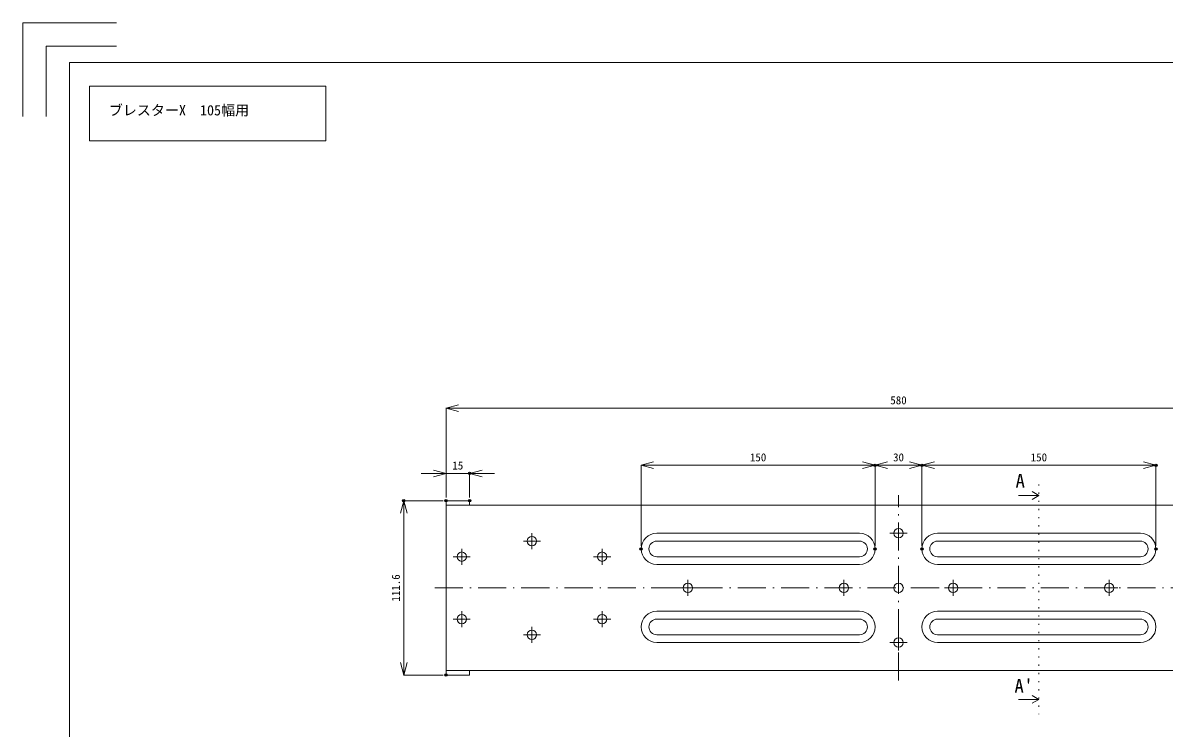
# Model space of a CAD drawing. Units: millimetres, scale not verified. Extents: x -630 to 630, y -1503 to 1503.
# Drawn here: x -630 to 102, y -14 to 437 of the extents above; entities that cross this region are included whole.
import ezdxf
from ezdxf.enums import TextEntityAlignment as Align

# ---------------------------------------------------------------- set-up
doc = ezdxf.new("R2010")
doc.units = ezdxf.units.MM
doc.header["$LTSCALE"] = 3
doc.header["$PDMODE"] = 32
doc.header["$PDSIZE"] = 1.5
doc.linetypes.add('DASHED_DOTTED', pattern=[9.25, 6, -1.5, 0.25, -1.5])
doc.linetypes.add('DOTTED', pattern=[1.75, 0.25, -1.5])
doc.layers.add('0-2_Defpoints', color=7, linetype='Continuous')
doc.layers.add('0-E_0 @ 1', color=7, linetype='Continuous')
for name, color, linetype, lineweight in [('0-B_枠_印刷なし', 3, 'Continuous', 18), ('0-F_0', 4, 'Continuous', 5), ('1-0_レイヤ15', 2, 'Continuous', 18)]:
    doc.layers.add(name, color=color, linetype=linetype, lineweight=lineweight)
doc.styles.add('ＭＳ ゴシック', font='')
doc.styles.get('ＭＳ ゴシック').set_extended_font_data('MS Gothic')

# ---------------------------------------------------------------- blocks, each defined once
blk = doc.blocks.new('_Open30')
at = {"layer": '0-F_0', "color": 7}
blk.add_line((0, 0), (-1, 0), dxfattribs=at)
blk.add_lwpolyline([(-1, 0.2679), (0, 0), (-1, -0.2679)], dxfattribs=at)
blk = doc.blocks.new('D325')
at = {"layer": '0-2_Defpoints'}
for p in [(979.858, 1714.163), (399.858, 1654.883), (979.858, 1654.883)]:
    blk.add_point(p, dxfattribs=at)
at = {"layer": '0-F_0', "lineweight": 18}
for p, q in [((399.858, 1656.883), (399.858, 1714.343)), ((407.858, 1714.163), (971.858, 1714.163)), ((979.858, 1656.883), (979.858, 1714.343))]:
    blk.add_line(p, q, dxfattribs=at)
at = {"layer": '0-F_0', "xscale": 8, "yscale": 8, "rotation": 180}
blk.add_blockref('_Open30', (399.858, 1714.163), dxfattribs=at)
at = {"layer": '0-F_0', "xscale": 8, "yscale": 8}
blk.add_blockref('_Open30', (979.858, 1714.163), dxfattribs=at)
at = {"layer": '0-F_0', "color": 7, "style": 'ＭＳ ゴシック'}
blk.add_text('580', height=5.132, dxfattribs=at).set_placement((684.608, 1715.163), align=Align.BOTTOM_LEFT)
blk = doc.blocks.new('D324')
at = {"layer": '0-2_Defpoints'}
for p in [(414.858, 1672.372), (399.858, 1654.883), (414.858, 1654.883)]:
    blk.add_point(p, dxfattribs=at)
at = {"layer": '0-F_0', "lineweight": 18}
for p, q in [((391.858, 1672.372), (383.858, 1672.372)), ((399.858, 1656.883), (399.858, 1672.552)), ((399.858, 1672.372), (414.858, 1672.372)), ((414.858, 1656.883), (414.858, 1672.552)), ((422.858, 1672.372), (430.858, 1672.372))]:
    blk.add_line(p, q, dxfattribs=at)
at = {"layer": '0-F_0', "xscale": 8, "yscale": 8}
blk.add_blockref('_Open30', (399.858, 1672.372), dxfattribs=at)
at = {"layer": '0-F_0', "xscale": 8, "yscale": 8, "rotation": 180}
blk.add_blockref('_Open30', (414.858, 1672.372), dxfattribs=at)
at = {"layer": '0-F_0', "color": 7, "style": 'ＭＳ ゴシック'}
blk.add_text('15', height=5.132, dxfattribs=at).set_placement((403.858, 1673.372), align=Align.BOTTOM_LEFT)
blk = doc.blocks.new('D319')
at = {"layer": '0-2_Defpoints'}
for p in [(674.858, 1677.616), (524.858, 1624.083), (674.858, 1624.083)]:
    blk.add_point(p, dxfattribs=at)
at = {"layer": '0-F_0', "lineweight": 18}
for p, q in [((524.858, 1626.083), (524.858, 1677.796)), ((532.858, 1677.616), (666.858, 1677.616)), ((674.858, 1626.083), (674.858, 1677.796))]:
    blk.add_line(p, q, dxfattribs=at)
at = {"layer": '0-F_0', "xscale": 8, "yscale": 8, "rotation": 180}
blk.add_blockref('_Open30', (524.858, 1677.616), dxfattribs=at)
at = {"layer": '0-F_0', "xscale": 8, "yscale": 8}
blk.add_blockref('_Open30', (674.858, 1677.616), dxfattribs=at)
at = {"layer": '0-F_0', "color": 7, "style": 'ＭＳ ゴシック'}
blk.add_text('150', height=5.132, dxfattribs=at).set_placement((594.608, 1678.616), align=Align.BOTTOM_LEFT)
blk = doc.blocks.new('D318')
at = {"layer": '0-2_Defpoints'}
for p in [(854.858, 1677.616), (704.858, 1624.083), (854.858, 1624.083)]:
    blk.add_point(p, dxfattribs=at)
at = {"layer": '0-F_0', "lineweight": 18}
for p, q in [((704.858, 1626.083), (704.858, 1677.796)), ((712.858, 1677.616), (846.858, 1677.616)), ((854.858, 1626.083), (854.858, 1677.796))]:
    blk.add_line(p, q, dxfattribs=at)
at = {"layer": '0-F_0', "xscale": 8, "yscale": 8, "rotation": 180}
blk.add_blockref('_Open30', (704.858, 1677.616), dxfattribs=at)
at = {"layer": '0-F_0', "xscale": 8, "yscale": 8}
blk.add_blockref('_Open30', (854.858, 1677.616), dxfattribs=at)
at = {"layer": '0-F_0', "color": 7, "style": 'ＭＳ ゴシック'}
blk.add_text('150', height=5.132, dxfattribs=at).set_placement((774.608, 1678.616), align=Align.BOTTOM_LEFT)
blk = doc.blocks.new('D317')
at = {"layer": '0-2_Defpoints'}
for p in [(704.858, 1677.616), (674.858, 1624.083), (704.858, 1624.083)]:
    blk.add_point(p, dxfattribs=at)
at = {"layer": '0-F_0', "lineweight": 18}
for p, q in [((674.858, 1626.083), (674.858, 1677.796)), ((682.858, 1677.616), (696.858, 1677.616)), ((704.858, 1626.083), (704.858, 1677.796))]:
    blk.add_line(p, q, dxfattribs=at)
at = {"layer": '0-F_0', "xscale": 8, "yscale": 8, "rotation": 180}
blk.add_blockref('_Open30', (674.858, 1677.616), dxfattribs=at)
at = {"layer": '0-F_0', "xscale": 8, "yscale": 8}
blk.add_blockref('_Open30', (704.858, 1677.616), dxfattribs=at)
at = {"layer": '0-F_0', "color": 7, "style": 'ＭＳ ゴシック'}
blk.add_text('30', height=5.132, dxfattribs=at).set_placement((686.358, 1678.616), align=Align.BOTTOM_LEFT)
blk = doc.blocks.new('D314')
at = {"layer": '0-2_Defpoints'}
for p in [(372.73, 1654.883), (399.858, 1654.883), (399.858, 1543.283)]:
    blk.add_point(p, dxfattribs=at)
at = {"layer": '0-F_0', "lineweight": 18}
for p, q in [((397.858, 1654.883), (372.55, 1654.883)), ((372.73, 1551.283), (372.73, 1646.883)), ((397.858, 1543.283), (372.55, 1543.283))]:
    blk.add_line(p, q, dxfattribs=at)
at = {"layer": '0-F_0', "xscale": 8, "yscale": 8}
for p, rotation in [((372.73, 1654.883), 90), ((372.73, 1543.283), 270)]:
    blk.add_blockref('_Open30', p, dxfattribs=dict(at, rotation=rotation))
at = {"layer": '0-F_0', "color": 7, "style": 'ＭＳ ゴシック'}
blk.add_text('111.6', height=5.132, rotation=90, dxfattribs=at).set_placement((371.73, 1590.333), align=Align.BOTTOM_LEFT)

msp = doc.modelspace()

# ---------------------------------------------------------------- linework, layer by layer
at = {"layer": '0-B_枠_印刷なし'}
for p, q in [((-615, 422.347), (-570, 422.347)), ((-615, 377.347), (-615, 422.347))]:
    msp.add_line(p, q, dxfattribs=at)
msp.add_lwpolyline([(-630, 377.347), (-630, 437.347), (-570, 437.347)], dxfattribs=at)
at = {"layer": '0-F_0', "linetype": 'DOTTED'}
msp.add_line((21.349, 141.721), (21.349, -5.547), dxfattribs=at)
at = {"layer": '0-F_0', "linetype": 'DASHED_DOTTED', "lineweight": 18}
for p, q in [((-68.651, 16.051), (-68.651, 134.727)), ((-365.954, 75.389), (228.651, 75.389))]:
    msp.add_line(p, q, dxfattribs=at)
at = {"layer": '0-F_0'}
for p, q in [((21.349, 134.547), (8.158, 134.547)), ((21.349, 134.547), (17.019, 137.047)), ((21.349, 134.547), (17.019, 132.047)), ((-358.651, 128.389), (-358.651, 22.389)), ((-358.651, 128.389), (-343.651, 128.389)), ((-68.651, 128.389), (-343.651, 128.389)), ((-68.651, 128.389), (206.349, 128.389)), ((-93.651, 110.389), (-223.651, 110.389)), ((-43.651, 110.389), (86.349, 110.389)), ((-93.651, 105.389), (-223.651, 105.389)), ((-43.651, 105.389), (86.349, 105.389)), ((-93.651, 95.389), (-223.651, 95.389)), ((-43.651, 95.389), (86.349, 95.389)), ((-93.651, 90.389), (-223.651, 90.389)), ((-43.651, 90.389), (86.349, 90.389)), ((-93.651, 60.389), (-223.651, 60.389)), ((-43.651, 60.389), (86.349, 60.389)), ((-93.651, 55.389), (-223.651, 55.389)), ((-43.651, 55.389), (86.349, 55.389)), ((-93.651, 45.389), (-223.651, 45.389)), ((-43.651, 45.389), (86.349, 45.389)), ((-93.651, 40.389), (-223.651, 40.389)), ((-43.651, 40.389), (86.349, 40.389)), ((-358.651, 22.389), (-343.651, 22.389)), ((-68.651, 22.389), (-343.651, 22.389)), ((-68.651, 22.389), (206.349, 22.389)), ((21.349, 3.989), (8.158, 3.989)), ((21.349, 3.989), (17.019, 6.489)), ((21.349, 3.989), (17.019, 1.489))]:
    msp.add_line(p, q, dxfattribs=at)
at = {"layer": '0-F_0', "lineweight": 18}
for p, q in [((-303.651, 100.263), (-303.651, 110.516)), ((-74.133, 110.389), (-63.169, 110.389)), ((-68.651, 105.263), (-68.651, 115.516)), ((-309.133, 105.389), (-298.169, 105.389)), ((-343.169, 95.389), (-354.133, 95.389)), ((-348.651, 90.263), (-348.651, 100.516)), ((-264.133, 95.389), (-253.169, 95.389)), ((-258.651, 90.263), (-258.651, 100.516)), ((-203.651, 70.263), (-203.651, 80.516)), ((-103.651, 70.263), (-103.651, 80.516)), ((-33.651, 70.263), (-33.651, 80.516)), ((66.349, 70.263), (66.349, 80.516)), ((-209.133, 75.389), (-198.169, 75.389)), ((-109.133, 75.389), (-98.169, 75.389)), ((-28.169, 75.389), (-39.133, 75.389)), ((71.831, 75.389), (60.867, 75.389)), ((-348.651, 60.516), (-348.651, 50.263)), ((-258.651, 50.263), (-258.651, 60.516)), ((-343.169, 55.389), (-354.133, 55.389)), ((-264.133, 55.389), (-253.169, 55.389)), ((-309.133, 45.389), (-298.169, 45.389)), ((-303.651, 40.263), (-303.651, 50.516)), ((-68.651, 35.263), (-68.651, 45.516)), ((-74.133, 40.389), (-63.169, 40.389))]:
    msp.add_line(p, q, dxfattribs=at)
at = {"layer": '0-F_0'}
msp.add_lwpolyline([(-587.309, 396.685), (-435.78, 396.685), (-435.78, 361.804), (-587.309, 361.804)], close=True, dxfattribs=at)
for points in [[(-358.651, 128.389), (-358.651, 131.189), (-343.651, 131.189), (-343.651, 128.389)], [(-358.651, 22.389), (-358.651, 19.589), (-343.651, 19.589), (-343.651, 22.389)]]:
    msp.add_lwpolyline(points, dxfattribs=at)
for centre in [(-68.651, 110.389), (-303.651, 105.389), (-348.651, 95.389), (-258.651, 95.389), (-203.651, 75.389), (-103.651, 75.389), (-68.651, 75.389), (-33.651, 75.389), (66.349, 75.389), (-348.651, 55.389), (-258.651, 55.389), (-303.651, 45.389), (-68.651, 40.389)]:
    msp.add_circle(centre, 3, dxfattribs=at)
for centre, radius, start, end in [((-223.651, 100.389), 10, 90, 270), ((-93.651, 100.389), 10, 270, 90), ((-43.651, 100.389), 10, 90, 270), ((86.349, 100.389), 10, 270, 90), ((-223.651, 100.389), 5, 90, 270), ((-93.651, 100.389), 5, 270, 90), ((-43.651, 100.389), 5, 90, 270), ((86.349, 100.389), 5, 270, 90), ((-223.651, 50.389), 10, 90, 270), ((-93.651, 50.389), 10, 270, 90), ((-43.651, 50.389), 10, 90, 270), ((86.349, 50.389), 10, 270, 90), ((-223.651, 50.389), 5, 90, 270), ((-93.651, 50.389), 5, 270, 90), ((-43.651, 50.389), 5, 90, 270), ((86.349, 50.389), 5, 270, 90)]:
    msp.add_arc(centre, radius, start, end, dxfattribs=at)
at = {"layer": '1-0_レイヤ15'}
for p, q in [((-600, 411.847), (-600, -428.153)), ((600, 411.847), (-600, 411.847))]:
    msp.add_line(p, q, dxfattribs=at)

# ---------------------------------------------------------------- block references
at = {"layer": '0-E_0 @ 1'}
for name in ['D325', 'D319', 'D317', 'D318', 'D324', 'D314']:
    msp.add_blockref(name, (-758.509, -1523.694), dxfattribs=at)

# ---------------------------------------------------------------- texts
at = {"layer": '0-F_0', "color": 7, "style": 'ＭＳ ゴシック'}
for s, height, p in [('ブレスターX\u3000105幅用', 6.598, (-574.905, 376.081)), ('A', 8.798, (6.37, 136.994)), ("A'", 8.798, (5.655, 5.602))]:
    msp.add_text(s, height=height, dxfattribs=at).set_placement(p, align=Align.BOTTOM_LEFT)

doc.saveas('drawing.dxf')
